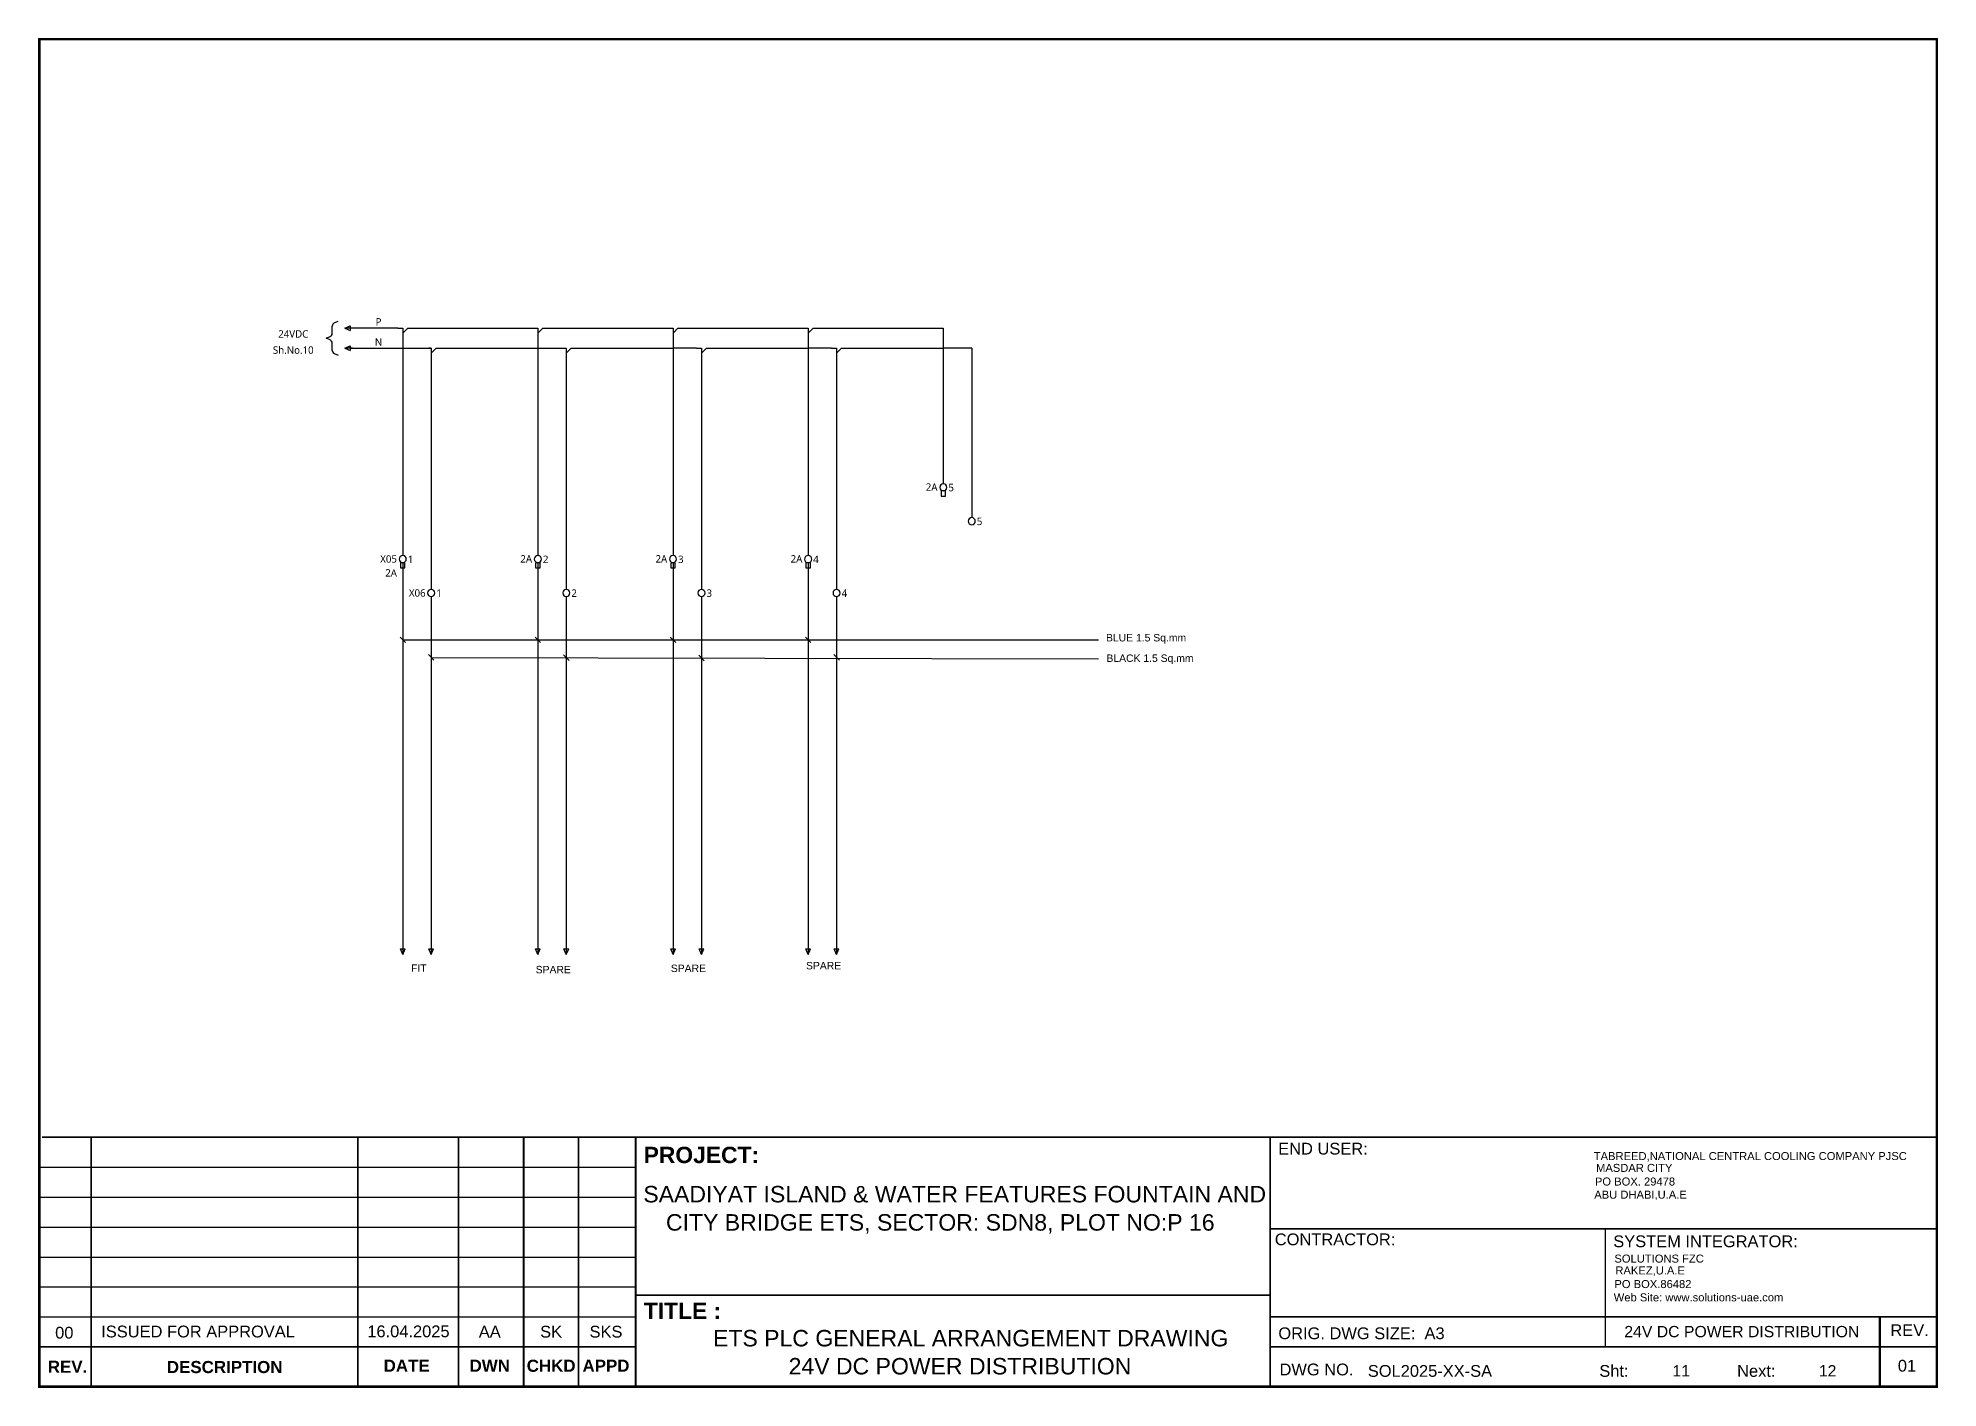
# Model space of a CAD drawing. Header units: inches. Extents: x 100535554 to 201081702, y 63708552 to 127420865.
# Drawn here: x 100538459 to 100539629, y 63708552 to 63709384 of the extents above; entities that cross this region are included whole.
import ezdxf
from ezdxf.enums import TextEntityAlignment as Align

# ---------------------------------------------------------------- set-up
doc = ezdxf.new("R2010")
doc.units = ezdxf.units.IN
doc.header["$MEASUREMENT"] = 0
doc.linetypes.add('CENTER', pattern=[50.8, 31.75, -6.35, 6.35, -6.35])
doc.linetypes.add('EPLANLINE7', pattern=[0])
doc.layers.add('BORDER', color=7, linetype='Continuous')
doc.layers.add('SYMBOL', color=4, linetype='Continuous')
doc.styles.add('A', font='arial.ttf')
doc.styles.add('ABB', font='arialbd.ttf')
doc.styles.add('MtXpl_Segoe_UI', font='segoeui.ttf')
doc.styles.get("Standard").update_dxf_attribs({"font": 'arial.ttf'})

# ---------------------------------------------------------------- blocks, each defined once
blk = doc.blocks.new('Title Frame_Al Bayt')
at = {"layer": 'BORDER'}
for p, q in [((897.4, -274.9), (1264.8, -274.9)), ((897.4, -293.3), (1264.8, -293.3)), ((897.4, -311.8), (1264.8, -311.8)), ((897.4, -330.3), (1264.8, -330.3)), ((897.4, -348.7), (1264.8, -348.7)), ((897.4, -367.2), (1264.8, -367.2))]:
    blk.add_line(p, q, dxfattribs=at)
at = {"layer": 'BORDER', "const_width": 1.54}
blk.add_lwpolyline([(897.4, 420.3), (897.4, -410.2), (2066.3, -410.2), (2066.3, 420.3)], close=True, dxfattribs=at)
at = {"layer": 'BORDER'}
for points, const_width in [([(899, -256.4), (2066.3, -256.4)], 1.08), ([(929.4, -410.2), (929.4, -256.4)], 1.08), ([(1093.7, -410.2), (1093.7, -256.4)], 1.08), ([(1093.7, -391.8), (1093.7, -256.4)], 1.08), ([(1155.6, -410.2), (1155.6, -256.4)], 1.08), ([(1195.8, -410.2), (1195.8, -256.4)], 1.08), ([(1195.8, -391.8), (1195.8, -256.4)], 1.08), ([(1229.6, -410.2), (1229.6, -256.4)], 1.08), ([(1229.6, -391.8), (1229.6, -256.4)], 1.08), ([(1264.8, -256.4), (1264.8, -410.2)], 1.08), ([(1655.6, -410.2), (1655.6, -256.4)], 1.08), ([(1655.6, -312.9), (2066.3, -312.9)], 0.923), ([(1862.1, -385.6), (1862.1, -312.9)], 0.923), ([(1655.6, -353.7), (1265.2, -353.7)], 1.08), ([(2066.3, -367.2), (1655.6, -367.2)], 1.08), ([(2031.2, -410.2), (2031.2, -367.2)], 1.54), ([(897.4, -385.6), (1264.8, -385.6)], 1.08), ([(2066.3, -385.6), (1655.6, -385.6)], 1.08)]:
    blk.add_lwpolyline(points, dxfattribs=dict(at, const_width=const_width))
for s, height, style, p in [('PROJECT:', 10.07, 'ABB', (1269.7, -272.4)), ('END USER:', 7.25, 'A', (1660.6, -267.1)), ('TABREED,NATIONAL CENTRAL COOLING COMPANY PJSC', 4.93, 'A', (1855, -270.5)), ('MASDAR CITY', 4.93, 'A', (1856.4, -277.8)), ('SAADIYAT ISLAND & WATER FEATURES FOUNTAIN AND', 10.15, 'A', (1269.5, -296.6)), ('ABU DHABI,U.A.E', 4.93, 'A', (1855.3, -294.3)), ('PO BOX. 29478', 4.93, 'A', (1855.7, -286.2)), (' CITY BRIDGE ETS, SECTOR: SDN8, PLOT NO:P 16', 10.15, 'A', (1279.5, -314)), ('CONTRACTOR:', 7.25, 'A', (1658.5, -323)), ('SYSTEM INTEGRATOR:', 7.25, 'A', (1867, -324.2)), ('SOLUTIONS FZC', 4.93, 'A', (1867.7, -333.7)), ('RAKEZ,U.A.E', 4.93, 'A', (1868.3, -341)), ('PO BOX.86482', 4.93, 'A', (1867.7, -349.4)), ('TITLE :', 10.07, 'ABB', (1269.8, -368.5)), ('Web Site: www.solutions-uae.com ', 4.93, 'A', (1867.3, -357.6)), ('ORIG. DWG SIZE:  A3', 7.25, 'A', (1660.7, -380.9)), ('REV.', 7.25, 'A', (2037.7, -379)), ('DWG NO.', 7.25, 'A', (1661.4, -403.2)), ('SOL2025-XX-SA', 7.25, 'A', (1715.8, -404.1)), ('Sht:', 7.25, 'A', (1858.4, -404.1)), ('Next:', 7.25, 'A', (1943.3, -404.1)), ('01', 7.25, 'A', (2042.3, -400.9))]:
    blk.add_text(s, height=height, dxfattribs=dict(at, style=style)).set_placement(p)
for s, height, style, p in [('00', 7.25, 'A', (912.8, -376.9)), ('REV.', 7.46, 'ABB', (914.8, -397.9))]:
    blk.add_text(s, height=height, dxfattribs=dict(at, style=style)).set_placement(p, align=Align.MIDDLE)
for s, height, style, p in [('ISSUED FOR APPROVAL', 7.25, 'A', (995.2, -379.8)), ('16.04.2025', 7.25, 'A', (1124.8, -379.7)), ('AA', 7.25, 'A', (1174.9, -379.9)), ('SK', 7.25, 'A', (1212.7, -379.9)), ('SKS', 7.25, 'A', (1246.5, -379.9)), ('DESCRIPTION', 7.463, 'ABB', (1011.6, -401.8)), ('DATE', 7.46, 'ABB', (1123.7, -401)), ('DWN', 7.46, 'ABB', (1174.9, -401)), ('CHKD', 7.46, 'ABB', (1212.7, -401)), ('APPD', 7.46, 'ABB', (1246.5, -401))]:
    blk.add_text(s, height=height, dxfattribs=dict(at, style=style)).set_placement(p, align=Align.CENTER)
blk = doc.blocks.new('ARROW')
at = {"layer": 'SYMBOL', "color": 0, "linetype": 'EPLANLINE7'}
for p, q in [((0, -11.2), (-6.9, 5.1)), ((-6.9, 5.1), (6.9, 5.1)), ((0, 11.2), (0, -11.2)), ((0, -11.2), (6.9, 5.1))]:
    blk.add_line(p, q, dxfattribs=at)
blk = doc.blocks.new('LOOP-TOP-1')
at = {"layer": 'SYMBOL'}
for p, q in [((0, 0), (2, 0)), ((2, 0), (2, -2)), ((2, -2), (4, 0))]:
    blk.add_line(p, q, dxfattribs=at)
blk = doc.blocks.new('FEED THRUE TB')
at = {"color": 0}
blk.add_line((0, -50.7), (0, -11.9), dxfattribs=at)
blk.add_circle((0, 0), 11.9, dxfattribs=at)

msp = doc.modelspace()

# ---------------------------------------------------------------- linework, layer by layer
at = {"color": 0}
for p, q in [((100538639.917, 63709201.89), (100538639.917, 63709206.448)), ((100538641.209, 63709208.402), (100538643.538, 63709209.394)), ((100538636.296, 63709198.944), (100538638.626, 63709199.936)), ((100538638.626, 63709197.951), (100538636.296, 63709198.944)), ((100538639.917, 63709191.44), (100538639.917, 63709195.998)), ((100538641.209, 63709189.486), (100538643.538, 63709188.493))]:
    msp.add_line(p, q, dxfattribs=at)
for p, q in [((100538680.326, 63709205.164), (100538652.348, 63709205.159)), ((100538864.337, 63709192.726), (100538849.878, 63709192.731)), ((100538947.586, 63709192.721), (100538933.127, 63709192.726)), ((100539033.889, 63709192.717), (100539016.376, 63709192.717))]:
    msp.add_line(p, q)
at = {"color": 7}
for p, q in [((100538686.433, 63709205.164), (100538763.579, 63709205.164)), ((100538769.683, 63709205.159), (100538849.878, 63709205.159)), ((100538852.932, 63709205.155), (100538933.127, 63709205.155)), ((100538936.181, 63709205.15), (100539016.376, 63709205.15)), ((100539016.376, 63709205.15), (100539016.376, 63709109.22)), ((100538651.079, 63709192.728), (100538700.893, 63709192.729)), ((100538683.38, 63709202.11), (100538683.38, 63709064.983)), ((100538703.947, 63709192.729), (100538781.093, 63709192.729)), ((100538766.629, 63709202.105), (100538766.629, 63709072.134)), ((100538787.196, 63709192.731), (100538849.878, 63709192.731)), ((100538849.878, 63709202.101), (100538849.878, 63709072.13)), ((100538870.445, 63709192.726), (100538933.127, 63709192.726)), ((100538933.127, 63709202.096), (100538933.127, 63709072.125)), ((100538953.694, 63709192.721), (100539016.376, 63709192.721)), ((100539033.889, 63709192.717), (100539033.889, 63709095.515)), ((100538700.893, 63709189.682), (100538700.893, 63709044.122)), ((100538784.142, 63709189.677), (100538784.142, 63709051.274)), ((100538867.391, 63709189.672), (100538867.391, 63709044.112)), ((100538950.64, 63709189.667), (100538950.64, 63709051.264)), ((100538683.38, 63709060.601), (100538683.38, 63708823.858)), ((100538766.629, 63709060.596), (100538766.629, 63708823.853)), ((100538849.878, 63709060.591), (100538849.878, 63708823.848)), ((100538933.082, 63709060.586), (100538933.082, 63708823.843)), ((100538700.893, 63709039.74), (100538700.893, 63708823.858)), ((100538784.142, 63709039.735), (100538784.142, 63708823.853)), ((100538867.391, 63709039.731), (100538867.391, 63708823.848)), ((100538950.64, 63709039.726), (100538950.64, 63708823.843)), ((100538683.381, 63709013.073), (100539111.984, 63709013.073)), ((100538700.893, 63709002.226), (100539111.984, 63709001.317))]:
    msp.add_line(p, q, dxfattribs=at)
at = {"color": 7, "linetype": 'CENTER', "ltscale": 0.325}
msp.add_line((100538700.893, 63709192.729), (100538699.512, 63709192.729), dxfattribs=at)
at = {"color": 7, "linetype": 'CENTER', "ltscale": 10}
msp.add_line((100538700.272, 63709192.729), (100538700.893, 63709192.729), dxfattribs=at)
at = {"color": 7, "lineweight": 13}
for p, q in [((100538685.071, 63709011.384), (100538681.688, 63709014.767)), ((100538768.32, 63709011.379), (100538764.937, 63709014.762)), ((100538851.569, 63709011.374), (100538848.186, 63709014.757)), ((100538934.818, 63709011.37), (100538931.435, 63709014.752)), ((100538702.585, 63709000.546), (100538699.202, 63709003.929)), ((100538785.833, 63709000.35), (100538782.45, 63709003.733)), ((100538869.082, 63709000.166), (100538865.699, 63709003.549)), ((100538952.332, 63709000.532), (100538948.949, 63709003.915))]:
    msp.add_line(p, q, dxfattribs=at)
for points in [[(100539015.001, 63709101.601), (100539017.751, 63709101.601), (100539017.751, 63709104.838), (100539015.001, 63709104.838)], [(100538682.004, 63709057.364), (100538684.755, 63709057.364), (100538684.755, 63709060.601), (100538682.004, 63709060.601)], [(100538765.253, 63709057.359), (100538768.004, 63709057.359), (100538768.004, 63709060.596), (100538765.253, 63709060.596)], [(100538848.502, 63709057.355), (100538851.253, 63709057.355), (100538851.253, 63709060.591), (100538848.502, 63709060.591)], [(100538931.752, 63709057.35), (100538934.502, 63709057.35), (100538934.502, 63709060.587), (100538931.752, 63709060.587)]]:
    msp.add_lwpolyline(points, close=True)
at = {"color": 0}
for centre, start, end in [((100538642.041, 63709206.448), 113.070413, 180), ((100538637.794, 63709201.89), 293.070413, 0), ((100538637.794, 63709195.998), 0, 66.929587), ((100538642.041, 63709191.44), 180, 246.929587)]:
    msp.add_arc(centre, 2.124, start, end, dxfattribs=at)

# ---------------------------------------------------------------- block references
at = {"xscale": 0.2104324012768687, "yscale": 0.2104324012768687, "zscale": 0.2104324012768687, "rotation": 270}
for p in [(100538650.001, 63709205.159), (100538650.001, 63709192.728)]:
    msp.add_blockref('ARROW', p, dxfattribs=at)
at = {"color": 7, "xscale": 1.526969785154595, "yscale": 1.526969785154595, "zscale": 1.526969785154595}
for p in [(100538680.326, 63709205.164), (100538763.575, 63709205.159), (100538846.824, 63709205.159), (100538930.073, 63709205.159), (100538697.839, 63709192.729), (100538781.088, 63709192.731), (100538864.337, 63709192.726), (100538947.586, 63709192.721)]:
    msp.add_blockref('LOOP-TOP-1', p, dxfattribs=at)
at = {"color": 7, "xscale": -0.1843536286949976, "yscale": 0.1843536286949976, "zscale": 0.1843536286949976, "rotation": 180}
for p in [(100539016.376, 63709107.029), (100539033.889, 63709086.168), (100538683.38, 63709062.792), (100538766.629, 63709062.787), (100538849.878, 63709062.782), (100538933.127, 63709062.778), (100538700.893, 63709041.931), (100538784.142, 63709041.926), (100538867.391, 63709041.921), (100538950.64, 63709041.917)]:
    msp.add_blockref('FEED THRUE TB', p, dxfattribs=at)
at = {"xscale": 0.2104324012768687, "yscale": 0.2104324012768687, "zscale": 0.2104324012768687}
for p in [(100538683.38, 63708821.507), (100538700.893, 63708821.505), (100538766.629, 63708821.502), (100538784.142, 63708821.5), (100538849.878, 63708821.497), (100538867.391, 63708821.495), (100538933.082, 63708821.492), (100538950.64, 63708821.491)]:
    msp.add_blockref('ARROW', p, dxfattribs=at)
at = {"layer": 'BORDER'}
msp.add_blockref('Title Frame_Al Bayt', (100537562.084, 63708962.922), dxfattribs=at)

# ---------------------------------------------------------------- texts
at = {"color": 7, "style": 'MtXpl_Segoe_UI'}
for s, height, p in [('24VDC', 4.5756, (100538615.926, 63709201.571)), ('P', 4.576, (100538668.473, 63709209.05)), ('Sh.No.10', 4.5756, (100538615.926, 63709191.651)), ('N', 4.576, (100538668.473, 63709196.618))]:
    msp.add_text(s, height=height, dxfattribs=at).set_placement(p, align=Align.MIDDLE_CENTER)
for s, p in [('2A', (100539012.799, 63709107.195)), ('X05', (100538679.802, 63709062.876)), ('2A', (100538763.052, 63709062.953)), ('2A', (100538846.301, 63709062.948)), ('2A', (100538929.55, 63709062.943)), ('2A', (100538679.802, 63709054.293)), ('X06', (100538697.462, 63709041.931))]:
    msp.add_text(s, height=4.5756, dxfattribs=at).set_placement(p, align=Align.MIDDLE_RIGHT)
for s, p in [('5', (100539019.488, 63709106.927)), ('5', (100539037.002, 63709086.066)), ('1', (100538686.492, 63709062.69)), ('2', (100538769.741, 63709062.685)), ('3', (100538852.99, 63709062.68)), ('4', (100538936.239, 63709062.675)), ('1', (100538704.005, 63709041.829)), ('2', (100538787.254, 63709041.824)), ('3', (100538870.503, 63709041.819)), ('4', (100538953.753, 63709041.815))]:
    msp.add_text(s, height=4.576, dxfattribs=at).set_placement(p, align=Align.MIDDLE_LEFT)
at = {"style": 'A'}
msp.add_text('24V DC POWER DISTRIBUTION', height=6.96131, dxfattribs=at).set_placement((100539435.88, 63708583.208))
for s, p in [('11', (100539470.951, 63708562.53)), ('12', (100539561.149, 63708562.53))]:
    msp.add_text(s, height=6.9613, dxfattribs=at).set_placement(p, align=Align.MIDDLE_CENTER)
at = {"attachment_point": 1}
for s, insert, char_height, width in [('\\pi0.41082;BLUE 1.5 Sq.mm', (100539116.184, 63709016.643), 4.57565, 49.32163), ('\\pi2.975;BLACK 1.5 Sq.mm ', (100539113.895, 63709004.025), 4.57565, 58.71343), ('FIT', (100538688.476, 63708813.005), 4.5756, 23.58319), ('\\pi1.2717;SPARE', (100538764.012, 63708812.095), 4.57565, 23.58319), ('\\pi1.2717;SPARE', (100538847.248, 63708812.871), 4.57565, 23.58319), ('\\pi1.2717;SPARE', (100538930.525, 63708814.519), 4.57565, 23.58319)]:
    msp.add_mtext(s, dxfattribs=dict(at, insert=insert, char_height=char_height, width=width))
at = {"layer": 'BORDER', "style": 'A'}
for s, p in [('ETS PLC GENERAL ARRANGEMENT DRAWING', (100538874.505, 63708577.563)), ('24V DC POWER DISTRIBUTION', (100538921.089, 63708560.287))]:
    msp.add_text(s, height=10.15, dxfattribs=at).set_placement(p)

doc.saveas('drawing.dxf')
